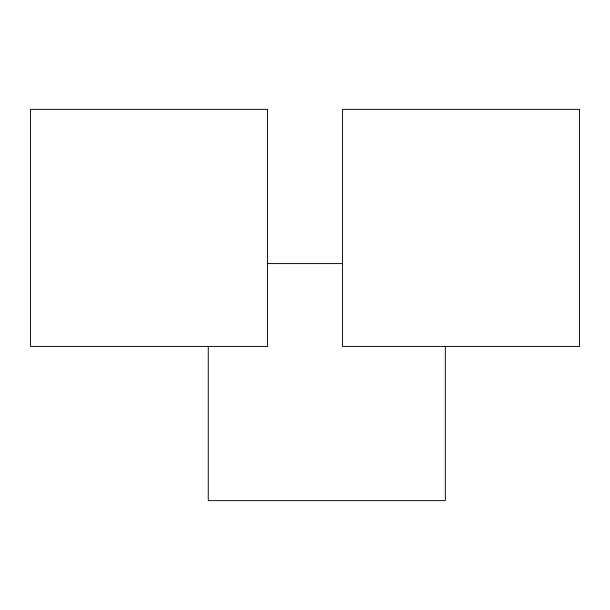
<?xml version="1.0" encoding="UTF-8"?>
<svg xmlns="http://www.w3.org/2000/svg" width="610" height="610" viewBox="0 0 610 610"><rect width="100%" height="100%" fill="white"/><g stroke="black" fill="none" stroke-linecap="round" stroke-linejoin="round"><path stroke-width="0.91" d="M267.302 263.581L342.515 263.581M445.338 346.411L445.338 500.635L208.277 500.635L208.277 346.411M267.554 109.365L30.5 109.365L30.5 346.419L267.554 346.419L267.554 109.365M579.5 109.365L342.446 109.365L342.446 346.419L579.5 346.419L579.5 109.365"/></g></svg>
